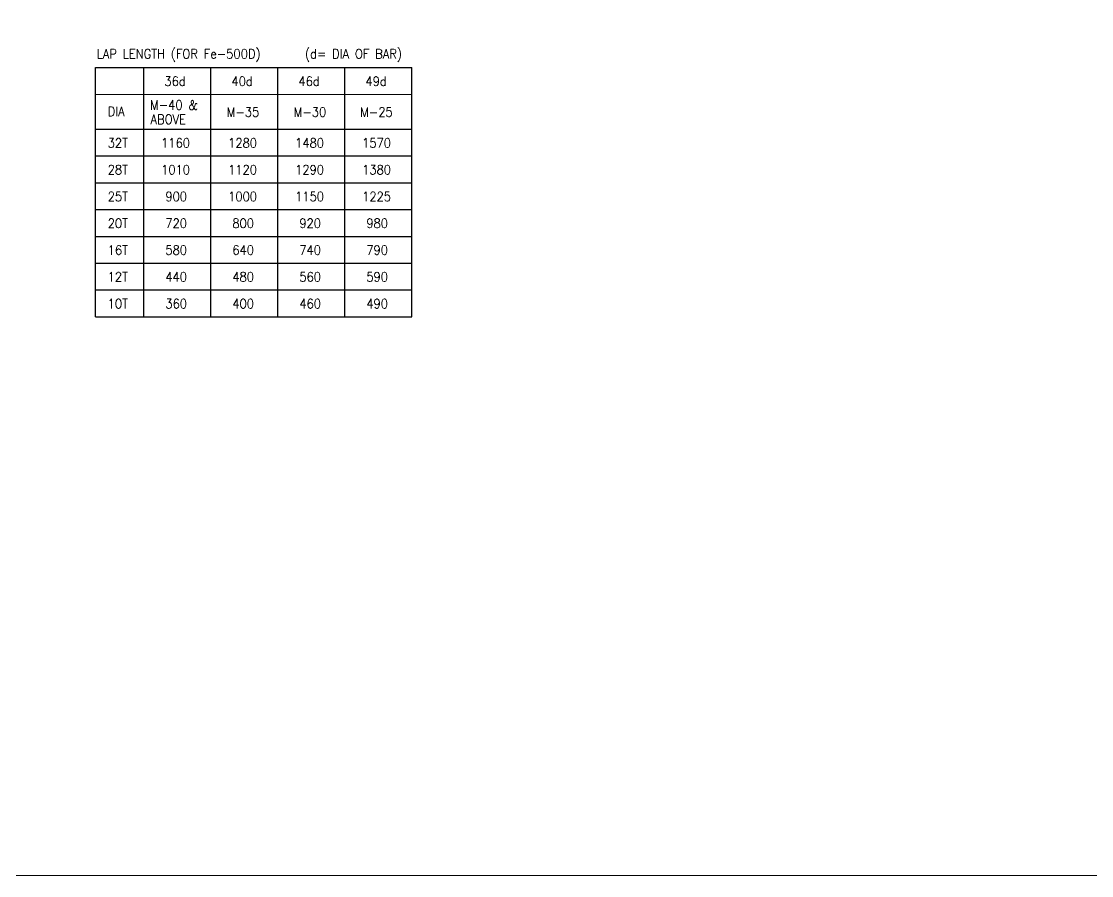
# Model space of a CAD drawing. Header units: millimetres. Extents: x 1123469 to 1883119, y -126924 to 196924.
# Drawn here: x 1418029 to 1445200, y 76541 to 98238 of the extents above; entities that cross this region are included whole.
import ezdxf

# ---------------------------------------------------------------- set-up
doc = ezdxf.new("R2010")
doc.units = ezdxf.units.MM
doc.header["$LTSCALE"] = 500
doc.header["$MEASUREMENT"] = 0
doc.layers.add('Civ Cover Line', color=1, linetype='Continuous')
doc.layers.add('LOGO', color=1, linetype='Continuous')
doc.layers.add('S - SUNK', color=251, linetype='Continuous', lineweight=0)
doc.layers.add('TEXT2', color=3, linetype='Continuous', lineweight=15)
doc.styles.add('BHTESHT$0$HSCC2', font='romanc.shx')

msp = doc.modelspace()

# ---------------------------------------------------------------- linework, layer by layer
at = {"layer": 'Civ Cover Line', "color": 2}
for p, q in [((1419913, 97065.7), (1427941.7, 97065.7)), ((1419913, 90736.2), (1419913, 97065.7)), ((1421137.7, 90736.2), (1421137.7, 97065.7)), ((1427941.7, 90736.2), (1427941.7, 97065.7)), ((1419913, 95500.3), (1427941.7, 95500.3)), ((1419913, 90736.2), (1427941.7, 90736.2))]:
    msp.add_line(p, q, dxfattribs=at)
at = {"layer": 'Civ Cover Line', "color": 10}
for p, q in [((1422838.7, 90736.2), (1422838.7, 97065.7)), ((1424539.7, 90736.2), (1424539.7, 97065.7)), ((1426240.7, 90736.2), (1426240.7, 97065.7)), ((1419913, 94819.7), (1427941.7, 94819.7)), ((1419913, 94139.1), (1427941.7, 94139.1)), ((1419913, 93458.5), (1427941.7, 93458.5)), ((1419913, 92778), (1427941.7, 92778)), ((1419913, 92097.4), (1427941.7, 92097.4)), ((1419913, 91416.8), (1427941.7, 91416.8))]:
    msp.add_line(p, q, dxfattribs=at)
at = {"layer": 'LOGO', "color": 10, "lineweight": 20}
msp.add_line((1419913, 96385.1), (1427941.7, 96385.1), dxfattribs=at)
at = {"layer": 'S - SUNK', "color": 4, "ltscale": 10}
msp.add_lwpolyline([(1123469.1, 196923.7), (1674008.3, 196923.7), (1674008.3, 76540.6), (1123469.1, 76540.6)], close=True, dxfattribs=at)

# ---------------------------------------------------------------- texts
at = {"layer": 'TEXT2', "lineweight": 20, "style": 'BHTESHT$0$HSCC2', "width": 0.9}
for s, p in [('LAP LENGTH (FOR Fe-500D)', (1419939.7, 97294.3)), ('(d= DIA OF BAR)', (1425228.4, 97294.3)), ('36d', (1421658.8, 96598)), ('40d', (1423359.8, 96598)), ('46d', (1425060.8, 96598)), ('49d', (1426761.8, 96598)), ('M-40 &', (1421294.7, 95995.9)), ('DIA', (1420218.5, 95832.8)), ('M-35', (1423242, 95816.1)), ('M-30', (1424943, 95816.1)), ('M-25', (1426630.1, 95816.1)), ('ABOVE', (1421306, 95631.9)), ('32T', (1420218.5, 95032.5)), ('1160', (1421575.5, 95032.5)), ('1280', (1423276.5, 95032.5)), ('1480', (1424977.5, 95032.5)), ('1570', (1426678.5, 95032.5)), ('28T', (1420218.5, 94351.9)), ('1010', (1421575.5, 94351.9)), ('1120', (1423276.5, 94351.9)), ('1290', (1424977.5, 94351.9)), ('1380', (1426678.5, 94351.9)), ('25T', (1420218.5, 93671.4)), ('900', (1421682.8, 93671.4)), ('1000', (1423276.5, 93671.4)), ('1150', (1424977.5, 93671.4)), ('1225', (1426678.5, 93671.4)), ('20T', (1420218.5, 92990.8)), ('720', (1421682.8, 92990.8)), ('800', (1423383.8, 92990.8)), ('920', (1425084.8, 92990.8)), ('980', (1426785.8, 92990.8)), ('16T', (1420218.5, 92310.2)), ('580', (1421682.8, 92310.2)), ('640', (1423383.8, 92310.2)), ('740', (1425084.8, 92310.2)), ('790', (1426785.8, 92310.2)), ('12T', (1420218.5, 91629.6)), ('440', (1421682.8, 91629.6)), ('480', (1423383.8, 91629.6)), ('560', (1425084.8, 91629.6)), ('590', (1426785.8, 91629.6)), ('10T', (1420218.5, 90949)), ('360', (1421682.8, 90949)), ('400', (1423383.8, 90949)), ('460', (1425084.8, 90949)), ('490', (1426785.8, 90949))]:
    msp.add_text(s, height=238.14, dxfattribs=at).set_placement(p)

doc.saveas('drawing.dxf')
